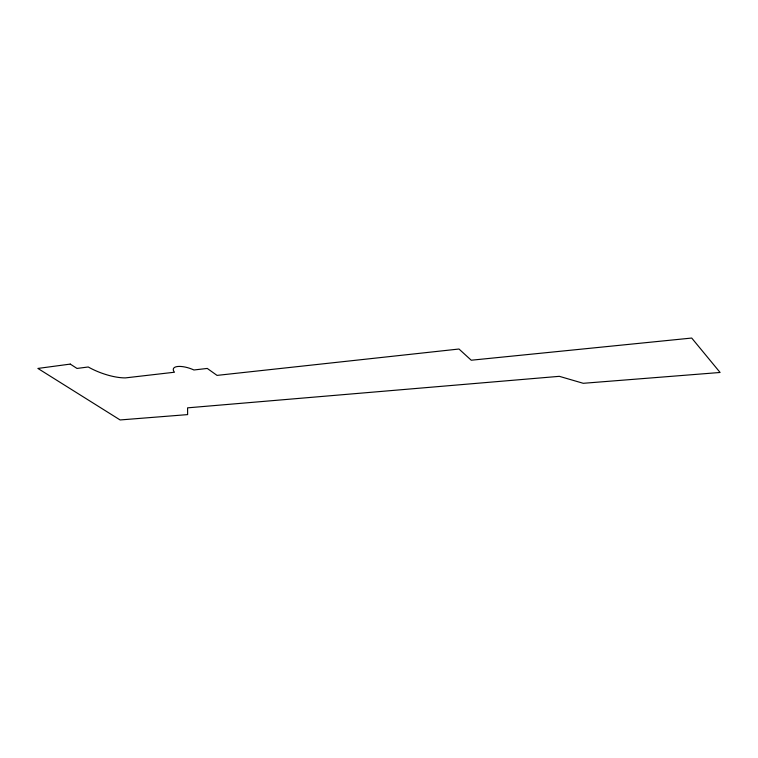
<?xml version="1.0" encoding="UTF-8"?>
<svg xmlns="http://www.w3.org/2000/svg" width="758" height="758" viewBox="0 0 758 758"><rect width="100%" height="100%" fill="white"/><g stroke="black" fill="none" stroke-linecap="round" stroke-linejoin="round"><path stroke-width="1.14" d="M70.267 364.096L37.9 368.435L120.115 419.951L187.624 414.607L187.586 407.842L559.338 376.328L583.253 383.302L720.1 372.472L691.713 338.049L471.239 360.221L458.997 349.021L217.034 375.39L207.275 368.435L193.925 369.98A15.691 5.77 19 0 0 177.571 366.512A15.691 5.77 19 0 0 174.454 372.225L125.44 377.891A33.56 11.796 20.4 0 1 88.241 366.986L76.994 368.435L70.267 364.096"/></g></svg>
